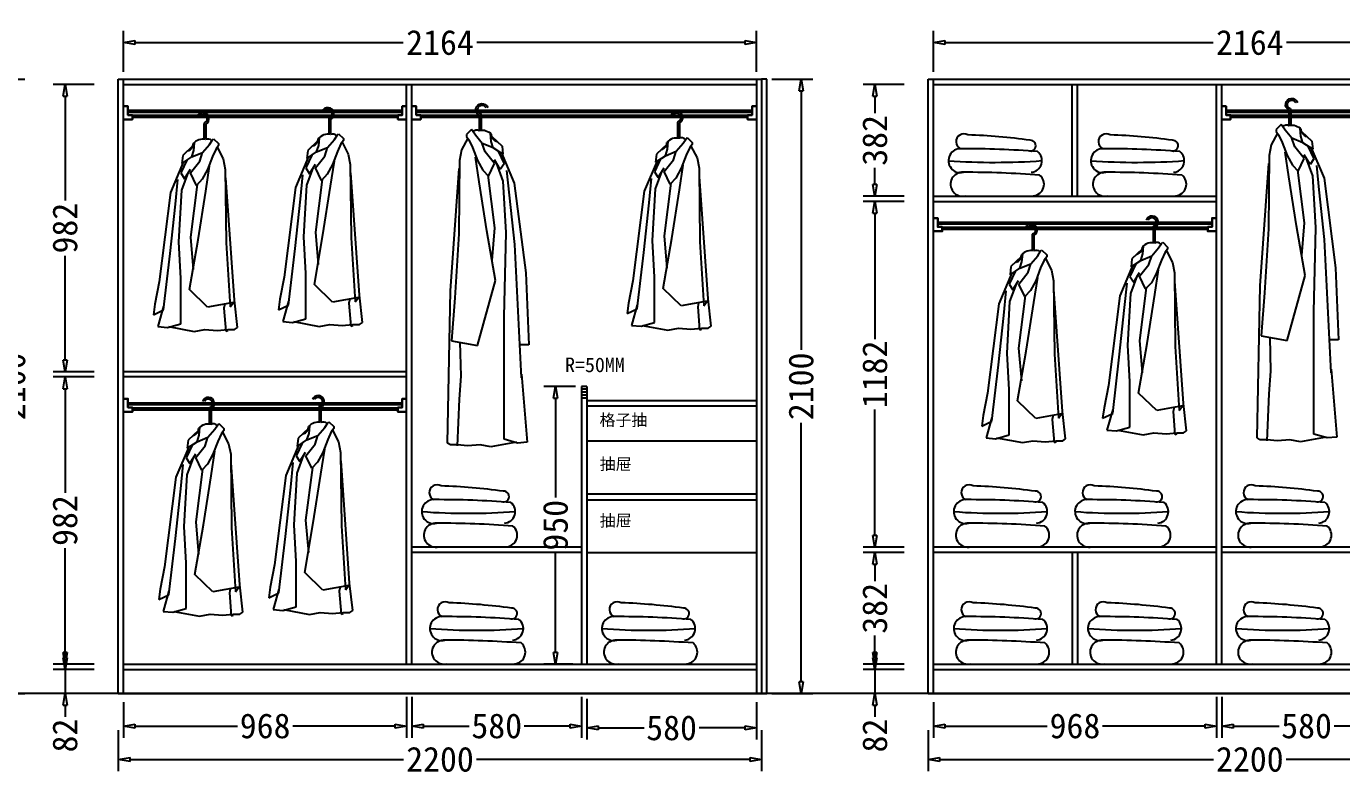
# Model space of a CAD drawing. Header units: millimetres. Extents: x 304407 to 361076, y -1262425 to -1203358.
# Drawn here: x 328156 to 332654, y -1229187 to -1226624 of the extents above; entities that cross this region are included whole.
import ezdxf

# ---------------------------------------------------------------- set-up
doc = ezdxf.new("R2010")
doc.units = ezdxf.units.MM
doc.header["$LTSCALE"] = 20
doc.layers.get('Defpoints').update_dxf_attribs({"color": 250})
for name, color, linetype in [('8', 8, 'Continuous'), ('LAYER10', 11, 'Continuous'), ('LAYER8', 11, 'Continuous'), ('图层3', 4, 'Continuous'), ('墙体', 40, 'Continuous')]:
    doc.layers.add(name, color=color, linetype=linetype)
doc.styles.get("Standard").update_dxf_attribs({"font": 'SimSun.ttf', "height": 85})
doc.styles.add('text', font='SimSun.ttf', dxfattribs={"height": 85})
doc.dimstyles.new('周文晶', dxfattribs={"dimtxt": 70, "dimasz": 40, "dimexe": 40, "dimexo": 30, "dimgap": 10, "dimtad": 0, "dimdec": 0, "dimtxsty": 'Standard', "dimblk": 'CLOSEDBLANK', "dimcen": 200, "dimclrd": 256, "dimclre": 256, "dimadec": 0, "dimazin": 0, "dimtfac": 1, "dimtdec": 0, "dimtmove": 0, "dimatfit": 3, "dimldrblk": 'CLOSEDBLANK', "dimfxl": 100, "dimfxlon": 1, "dimarcsym": 0})

# ---------------------------------------------------------------- blocks, each defined once
blk = doc.blocks.new('_ClosedBlank')
at = {"color": 0, "linetype": 'ByBlock', "lineweight": -2}
for p, q in [((-1, 0.17), (0, 0)), ((-1, 0.17), (-1, -0.17)), ((0, 0), (-1, -0.17))]:
    blk.add_line(p, q, dxfattribs=at)
blk = doc.blocks.new('*D1041')
at = {"lineweight": -2, "transparency": 16777216}
for p, q in [((328010.3, -1226805.6), (328150.3, -1226805.6)), ((328110.3, -1226845.6), (328110.3, -1227730.9)), ((328110.3, -1228865.6), (328110.3, -1227980.4)), ((328010.3, -1228905.6), (328150.3, -1228905.6))]:
    blk.add_line(p, q, dxfattribs=at)
at = {"layer": 'Defpoints', "color": 0, "transparency": 16777216}
for p in [(327975.4, -1226805.6), (328110.3, -1226805.6), (327975.4, -1228905.6)]:
    blk.add_point(p, dxfattribs=at)
at = {"lineweight": -2, "transparency": 16777216, "xscale": 40, "yscale": 40, "zscale": 40}
for p, rotation in [((328110.3, -1226805.6), 90), ((328110.3, -1228905.6), 270)]:
    blk.add_blockref('_ClosedBlank', p, dxfattribs=dict(at, rotation=rotation))
at = {"color": 0, "transparency": 16777216, "insert": (328110.3, -1227855.6), "char_height": 85, "attachment_point": 5, "rotation": 90}
blk.add_mtext('2100', dxfattribs=at)
blk = doc.blocks.new('*D1044')
at = {"lineweight": -2, "transparency": 16777216}
for p, q in [((329456.6, -1228917.2), (329456.6, -1229057.2)), ((328488.6, -1228935.6), (328488.6, -1229057.2)), ((328528.6, -1229017.2), (328878, -1229017.2)), ((329416.6, -1229017.2), (329067.1, -1229017.2))]:
    blk.add_line(p, q, dxfattribs=at)
at = {"layer": 'Defpoints', "color": 0, "transparency": 16777216}
for p in [(329456.6, -1228805.6), (328488.6, -1228905.6), (329456.6, -1229017.2)]:
    blk.add_point(p, dxfattribs=at)
at = {"lineweight": -2, "transparency": 16777216, "xscale": 40, "yscale": 40, "zscale": 40, "rotation": 180}
blk.add_blockref('_ClosedBlank', (328488.6, -1229017.2), dxfattribs=at)
at = {"lineweight": -2, "transparency": 16777216, "xscale": 40, "yscale": 40, "zscale": 40}
blk.add_blockref('_ClosedBlank', (329456.6, -1229017.2), dxfattribs=at)
at = {"color": 0, "transparency": 16777216, "insert": (328972.6, -1229017.2), "char_height": 85, "attachment_point": 5}
blk.add_mtext('968', dxfattribs=at)
blk = doc.blocks.new('*D1045')
at = {"lineweight": -2, "transparency": 16777216}
for p, q in [((329474.6, -1228917.2), (329474.6, -1229057.2)), ((330054.6, -1228917.2), (330054.6, -1229057.2)), ((329514.6, -1229017.2), (329670.5, -1229017.2)), ((330014.6, -1229017.2), (329858.6, -1229017.2))]:
    blk.add_line(p, q, dxfattribs=at)
at = {"layer": 'Defpoints', "color": 0, "transparency": 16777216}
for p in [(329474.6, -1226823.6), (330054.6, -1228805.6), (330054.6, -1229017.2)]:
    blk.add_point(p, dxfattribs=at)
at = {"lineweight": -2, "transparency": 16777216, "xscale": 40, "yscale": 40, "zscale": 40, "rotation": 180}
blk.add_blockref('_ClosedBlank', (329474.6, -1229017.2), dxfattribs=at)
at = {"lineweight": -2, "transparency": 16777216, "xscale": 40, "yscale": 40, "zscale": 40}
blk.add_blockref('_ClosedBlank', (330054.6, -1229017.2), dxfattribs=at)
at = {"color": 0, "transparency": 16777216, "insert": (329764.6, -1229017.2), "char_height": 85, "attachment_point": 5}
blk.add_mtext('580', dxfattribs=at)
blk = doc.blocks.new('*D1046')
at = {"lineweight": -2, "transparency": 16777216}
for p, q in [((328488.6, -1226780.2), (328488.6, -1226640.2)), ((330652.6, -1226780.2), (330652.6, -1226640.2)), ((328528.6, -1226680.2), (329444.9, -1226680.2)), ((330612.6, -1226680.2), (329696.3, -1226680.2))]:
    blk.add_line(p, q, dxfattribs=at)
at = {"layer": 'Defpoints', "color": 0, "transparency": 16777216}
for p in [(330652.6, -1226680.2), (328488.6, -1226823.6), (330652.6, -1226823.6)]:
    blk.add_point(p, dxfattribs=at)
at = {"lineweight": -2, "transparency": 16777216, "xscale": 40, "yscale": 40, "zscale": 40, "rotation": 180}
blk.add_blockref('_ClosedBlank', (328488.6, -1226680.2), dxfattribs=at)
at = {"lineweight": -2, "transparency": 16777216, "xscale": 40, "yscale": 40, "zscale": 40}
blk.add_blockref('_ClosedBlank', (330652.6, -1226680.2), dxfattribs=at)
at = {"color": 0, "transparency": 16777216, "insert": (329570.6, -1226680.2), "char_height": 85, "attachment_point": 5}
blk.add_mtext('2164', dxfattribs=at)
blk = doc.blocks.new('*D1047')
at = {"lineweight": -2, "transparency": 16777216}
for p, q in [((328470.6, -1229031.3), (328470.6, -1229171.3)), ((330670.6, -1229031.3), (330670.6, -1229171.3)), ((328510.6, -1229131.3), (329445.8, -1229131.3)), ((330630.6, -1229131.3), (329695.3, -1229131.3))]:
    blk.add_line(p, q, dxfattribs=at)
at = {"layer": 'Defpoints', "color": 0, "transparency": 16777216}
for p in [(328470.6, -1228905.6), (330670.6, -1228905.6), (330670.6, -1229131.3)]:
    blk.add_point(p, dxfattribs=at)
at = {"lineweight": -2, "transparency": 16777216, "xscale": 40, "yscale": 40, "zscale": 40, "rotation": 180}
blk.add_blockref('_ClosedBlank', (328470.6, -1229131.3), dxfattribs=at)
at = {"lineweight": -2, "transparency": 16777216, "xscale": 40, "yscale": 40, "zscale": 40}
blk.add_blockref('_ClosedBlank', (330670.6, -1229131.3), dxfattribs=at)
at = {"color": 0, "transparency": 16777216, "insert": (329570.6, -1229131.3), "char_height": 85, "attachment_point": 5}
blk.add_mtext('2200', dxfattribs=at)
blk = doc.blocks.new('*D1048')
at = {"lineweight": -2, "transparency": 16777216}
for p, q in [((328288.3, -1228783.6), (328288.3, -1228743.6)), ((328388.3, -1228823.6), (328248.3, -1228823.6)), ((328288.3, -1228823.6), (328288.3, -1228905.6)), ((328388.3, -1228905.6), (328248.3, -1228905.6)), ((328288.3, -1228945.6), (328288.3, -1228985.6))]:
    blk.add_line(p, q, dxfattribs=at)
at = {"layer": 'Defpoints', "color": 0, "transparency": 16777216}
for p in [(328288.3, -1228823.6), (328488.6, -1228823.6), (328470.6, -1228905.6)]:
    blk.add_point(p, dxfattribs=at)
at = {"lineweight": -2, "transparency": 16777216, "xscale": 40, "yscale": 40, "zscale": 40}
for p, rotation in [((328288.3, -1228823.6), 270), ((328288.3, -1228905.6), 90)]:
    blk.add_blockref('_ClosedBlank', p, dxfattribs=dict(at, rotation=rotation))
at = {"color": 0, "transparency": 16777216, "insert": (328288.3, -1229049.7), "char_height": 85, "attachment_point": 5, "rotation": 90}
blk.add_mtext('82', dxfattribs=at)
blk = doc.blocks.new('*D1049')
at = {"lineweight": -2, "transparency": 16777216}
for p, q in [((328388.3, -1227823.6), (328248.3, -1227823.6)), ((328288.3, -1227863.6), (328288.3, -1228220.3)), ((328288.3, -1228765.6), (328288.3, -1228408.9)), ((328388.3, -1228805.6), (328248.3, -1228805.6))]:
    blk.add_line(p, q, dxfattribs=at)
at = {"layer": 'Defpoints', "color": 0, "transparency": 16777216}
for p in [(328288.3, -1227823.6), (328488.6, -1227823.6), (328488.6, -1228805.6)]:
    blk.add_point(p, dxfattribs=at)
at = {"lineweight": -2, "transparency": 16777216, "xscale": 40, "yscale": 40, "zscale": 40}
for p, rotation in [((328288.3, -1227823.6), 90), ((328288.3, -1228805.6), 270)]:
    blk.add_blockref('_ClosedBlank', p, dxfattribs=dict(at, rotation=rotation))
at = {"color": 0, "transparency": 16777216, "insert": (328288.3, -1228314.6), "char_height": 85, "attachment_point": 5, "rotation": 90}
blk.add_mtext('982', dxfattribs=at)
blk = doc.blocks.new('*D1050')
at = {"lineweight": -2, "transparency": 16777216}
for p, q in [((328388.3, -1226823.6), (328248.3, -1226823.6)), ((328288.3, -1226863.6), (328288.3, -1227220.3)), ((328288.3, -1227765.6), (328288.3, -1227408.9)), ((328388.3, -1227805.6), (328248.3, -1227805.6))]:
    blk.add_line(p, q, dxfattribs=at)
at = {"layer": 'Defpoints', "color": 0, "transparency": 16777216}
for p in [(328288.3, -1226823.6), (328488.6, -1226823.6), (328488.6, -1227805.6)]:
    blk.add_point(p, dxfattribs=at)
at = {"lineweight": -2, "transparency": 16777216, "xscale": 40, "yscale": 40, "zscale": 40}
for p, rotation in [((328288.3, -1226823.6), 90), ((328288.3, -1227805.6), 270)]:
    blk.add_blockref('_ClosedBlank', p, dxfattribs=dict(at, rotation=rotation))
at = {"color": 0, "transparency": 16777216, "insert": (328288.3, -1227314.6), "char_height": 85, "attachment_point": 5, "rotation": 90}
blk.add_mtext('982', dxfattribs=at)
blk = doc.blocks.new('*D1051')
at = {"lineweight": -2, "transparency": 16777216}
for p, q in [((330705.5, -1226805.6), (330845.5, -1226805.6)), ((330805.5, -1226845.6), (330805.5, -1227730.9)), ((330805.5, -1228865.6), (330805.5, -1227980.4)), ((330705.5, -1228905.6), (330845.5, -1228905.6))]:
    blk.add_line(p, q, dxfattribs=at)
at = {"layer": 'Defpoints', "color": 0, "transparency": 16777216}
for p in [(330670.6, -1226805.6), (330805.5, -1226805.6), (330670.6, -1228905.6)]:
    blk.add_point(p, dxfattribs=at)
at = {"lineweight": -2, "transparency": 16777216, "xscale": 40, "yscale": 40, "zscale": 40}
for p, rotation in [((330805.5, -1226805.6), 90), ((330805.5, -1228905.6), 270)]:
    blk.add_blockref('_ClosedBlank', p, dxfattribs=dict(at, rotation=rotation))
at = {"color": 0, "transparency": 16777216, "insert": (330805.5, -1227855.6), "char_height": 85, "attachment_point": 5, "rotation": 90}
blk.add_mtext('2100', dxfattribs=at)
blk = doc.blocks.new('*D1052')
at = {"lineweight": -2, "transparency": 16777216}
for p, q in [((330033.6, -1227855.6), (329925.6, -1227855.6)), ((329965.6, -1227895.6), (329965.6, -1228235.6)), ((329965.6, -1228765.6), (329965.6, -1228425.6)), ((330024.6, -1228805.6), (329925.6, -1228805.6))]:
    blk.add_line(p, q, dxfattribs=at)
at = {"layer": 'Defpoints', "color": 0, "transparency": 16777216}
for p in [(330063.6, -1227855.6), (329965.6, -1228805.6), (330054.6, -1228805.6)]:
    blk.add_point(p, dxfattribs=at)
at = {"lineweight": -2, "transparency": 16777216, "xscale": 40, "yscale": 40, "zscale": 40}
for p, rotation in [((329965.6, -1227855.6), 90), ((329965.6, -1228805.6), 270)]:
    blk.add_blockref('_ClosedBlank', p, dxfattribs=dict(at, rotation=rotation))
at = {"color": 0, "transparency": 16777216, "insert": (329965.6, -1228330.6), "char_height": 85, "attachment_point": 5, "rotation": 90}
blk.add_mtext('950', dxfattribs=at)
blk = doc.blocks.new('*D1053')
at = {"lineweight": -2, "transparency": 16777216}
for p, q in [((330072.6, -1228923.8), (330072.6, -1229063.8)), ((330652.6, -1228935.6), (330652.6, -1229063.8)), ((330112.6, -1229023.8), (330268.5, -1229023.8)), ((330612.6, -1229023.8), (330456.6, -1229023.8))]:
    blk.add_line(p, q, dxfattribs=at)
at = {"layer": 'Defpoints', "color": 0, "transparency": 16777216}
for p in [(330072.6, -1228805.6), (330652.6, -1228905.6), (330652.6, -1229023.8)]:
    blk.add_point(p, dxfattribs=at)
at = {"lineweight": -2, "transparency": 16777216, "xscale": 40, "yscale": 40, "zscale": 40, "rotation": 180}
blk.add_blockref('_ClosedBlank', (330072.6, -1229023.8), dxfattribs=at)
at = {"lineweight": -2, "transparency": 16777216, "xscale": 40, "yscale": 40, "zscale": 40}
blk.add_blockref('_ClosedBlank', (330652.6, -1229023.8), dxfattribs=at)
at = {"color": 0, "transparency": 16777216, "insert": (330362.6, -1229023.8), "char_height": 85, "attachment_point": 5}
blk.add_mtext('580', dxfattribs=at)
blk = doc.blocks.new('*D1054')
at = {"lineweight": -2, "transparency": 16777216}
for p, q in [((332226, -1228917.2), (332226, -1229057.2)), ((331258, -1228935.6), (331258, -1229057.2)), ((331298, -1229017.2), (331647.5, -1229017.2)), ((332186, -1229017.2), (331836.5, -1229017.2))]:
    blk.add_line(p, q, dxfattribs=at)
at = {"layer": 'Defpoints', "color": 0, "transparency": 16777216}
for p in [(332226, -1228805.6), (331258, -1228905.6), (332226, -1229017.2)]:
    blk.add_point(p, dxfattribs=at)
at = {"lineweight": -2, "transparency": 16777216, "xscale": 40, "yscale": 40, "zscale": 40, "rotation": 180}
blk.add_blockref('_ClosedBlank', (331258, -1229017.2), dxfattribs=at)
at = {"lineweight": -2, "transparency": 16777216, "xscale": 40, "yscale": 40, "zscale": 40}
blk.add_blockref('_ClosedBlank', (332226, -1229017.2), dxfattribs=at)
at = {"color": 0, "transparency": 16777216, "insert": (331742, -1229017.2), "char_height": 85, "attachment_point": 5}
blk.add_mtext('968', dxfattribs=at)
blk = doc.blocks.new('*D1055')
at = {"lineweight": -2, "transparency": 16777216}
for p, q in [((332244, -1228917.2), (332244, -1229057.2)), ((332824, -1228917.2), (332824, -1229057.2)), ((332284, -1229017.2), (332440, -1229017.2)), ((332784, -1229017.2), (332628.1, -1229017.2))]:
    blk.add_line(p, q, dxfattribs=at)
at = {"layer": 'Defpoints', "color": 0, "transparency": 16777216}
for p in [(332244, -1226823.6), (332824, -1228805.6), (332824, -1229017.2)]:
    blk.add_point(p, dxfattribs=at)
at = {"lineweight": -2, "transparency": 16777216, "xscale": 40, "yscale": 40, "zscale": 40, "rotation": 180}
blk.add_blockref('_ClosedBlank', (332244, -1229017.2), dxfattribs=at)
at = {"lineweight": -2, "transparency": 16777216, "xscale": 40, "yscale": 40, "zscale": 40}
blk.add_blockref('_ClosedBlank', (332824, -1229017.2), dxfattribs=at)
at = {"color": 0, "transparency": 16777216, "insert": (332534, -1229017.2), "char_height": 85, "attachment_point": 5}
blk.add_mtext('580', dxfattribs=at)
blk = doc.blocks.new('*D1056')
at = {"lineweight": -2, "transparency": 16777216}
for p, q in [((331258, -1226780.2), (331258, -1226640.2)), ((333422, -1226780.2), (333422, -1226640.2)), ((331298, -1226680.2), (332214.3, -1226680.2)), ((333382, -1226680.2), (332465.7, -1226680.2))]:
    blk.add_line(p, q, dxfattribs=at)
at = {"layer": 'Defpoints', "color": 0, "transparency": 16777216}
for p in [(333422, -1226680.2), (331258, -1226823.6), (333422, -1226823.6)]:
    blk.add_point(p, dxfattribs=at)
at = {"lineweight": -2, "transparency": 16777216, "xscale": 40, "yscale": 40, "zscale": 40, "rotation": 180}
blk.add_blockref('_ClosedBlank', (331258, -1226680.2), dxfattribs=at)
at = {"lineweight": -2, "transparency": 16777216, "xscale": 40, "yscale": 40, "zscale": 40}
blk.add_blockref('_ClosedBlank', (333422, -1226680.2), dxfattribs=at)
at = {"color": 0, "transparency": 16777216, "insert": (332340, -1226680.2), "char_height": 85, "attachment_point": 5}
blk.add_mtext('2164', dxfattribs=at)
blk = doc.blocks.new('*D1057')
at = {"lineweight": -2, "transparency": 16777216}
for p, q in [((331240, -1229031.3), (331240, -1229171.3)), ((333440, -1229031.3), (333440, -1229171.3)), ((331280, -1229131.3), (332215.3, -1229131.3)), ((333400, -1229131.3), (332464.8, -1229131.3))]:
    blk.add_line(p, q, dxfattribs=at)
at = {"layer": 'Defpoints', "color": 0, "transparency": 16777216}
for p in [(331240, -1228905.6), (333440, -1228905.6), (333440, -1229131.3)]:
    blk.add_point(p, dxfattribs=at)
at = {"lineweight": -2, "transparency": 16777216, "xscale": 40, "yscale": 40, "zscale": 40, "rotation": 180}
blk.add_blockref('_ClosedBlank', (331240, -1229131.3), dxfattribs=at)
at = {"lineweight": -2, "transparency": 16777216, "xscale": 40, "yscale": 40, "zscale": 40}
blk.add_blockref('_ClosedBlank', (333440, -1229131.3), dxfattribs=at)
at = {"color": 0, "transparency": 16777216, "insert": (332340, -1229131.3), "char_height": 85, "attachment_point": 5}
blk.add_mtext('2200', dxfattribs=at)
blk = doc.blocks.new('*D1058')
at = {"lineweight": -2, "transparency": 16777216}
for p, q in [((331057.8, -1228783.6), (331057.8, -1228743.6)), ((331157.8, -1228823.6), (331017.8, -1228823.6)), ((331057.8, -1228823.6), (331057.8, -1228905.6)), ((331157.8, -1228905.6), (331017.8, -1228905.6)), ((331057.8, -1228945.6), (331057.8, -1228985.6))]:
    blk.add_line(p, q, dxfattribs=at)
at = {"layer": 'Defpoints', "color": 0, "transparency": 16777216}
for p in [(331057.8, -1228823.6), (331258, -1228823.6), (331240, -1228905.6)]:
    blk.add_point(p, dxfattribs=at)
at = {"lineweight": -2, "transparency": 16777216, "xscale": 40, "yscale": 40, "zscale": 40}
for p, rotation in [((331057.8, -1228823.6), 270), ((331057.8, -1228905.6), 90)]:
    blk.add_blockref('_ClosedBlank', p, dxfattribs=dict(at, rotation=rotation))
at = {"color": 0, "transparency": 16777216, "insert": (331057.8, -1229049.7), "char_height": 85, "attachment_point": 5, "rotation": 90}
blk.add_mtext('82', dxfattribs=at)
blk = doc.blocks.new('*D1059')
at = {"lineweight": -2, "transparency": 16777216}
for p, q in [((331157.8, -1228423.6), (331017.8, -1228423.6)), ((331057.8, -1228463.6), (331057.8, -1228521.3)), ((331057.8, -1228765.6), (331057.8, -1228708)), ((331157.8, -1228805.6), (331017.8, -1228805.6))]:
    blk.add_line(p, q, dxfattribs=at)
at = {"layer": 'Defpoints', "color": 0, "transparency": 16777216}
for p in [(331057.8, -1228423.6), (331258, -1228423.6), (331258, -1228805.6)]:
    blk.add_point(p, dxfattribs=at)
at = {"lineweight": -2, "transparency": 16777216, "xscale": 40, "yscale": 40, "zscale": 40}
for p, rotation in [((331057.8, -1228423.6), 90), ((331057.8, -1228805.6), 270)]:
    blk.add_blockref('_ClosedBlank', p, dxfattribs=dict(at, rotation=rotation))
at = {"color": 0, "transparency": 16777216, "insert": (331057.8, -1228614.6), "char_height": 85, "attachment_point": 5, "rotation": 90}
blk.add_mtext('382', dxfattribs=at)
blk = doc.blocks.new('*D1060')
at = {"lineweight": -2, "transparency": 16777216}
for p, q in [((331157.8, -1226823.6), (331017.8, -1226823.6)), ((331057.8, -1226863.6), (331057.8, -1226921.3)), ((331057.8, -1227165.6), (331057.8, -1227108)), ((331157.8, -1227205.6), (331017.8, -1227205.6))]:
    blk.add_line(p, q, dxfattribs=at)
at = {"layer": 'Defpoints', "color": 0, "transparency": 16777216}
for p in [(331057.8, -1226823.6), (331258, -1226823.6), (331258, -1227205.6)]:
    blk.add_point(p, dxfattribs=at)
at = {"lineweight": -2, "transparency": 16777216, "xscale": 40, "yscale": 40, "zscale": 40}
for p, rotation in [((331057.8, -1226823.6), 90), ((331057.8, -1227205.6), 270)]:
    blk.add_blockref('_ClosedBlank', p, dxfattribs=dict(at, rotation=rotation))
at = {"color": 0, "transparency": 16777216, "insert": (331057.8, -1227014.6), "char_height": 85, "attachment_point": 5, "rotation": 90}
blk.add_mtext('382', dxfattribs=at)
blk = doc.blocks.new('*D1064')
at = {"lineweight": -2, "transparency": 16777216}
for p, q in [((331157.8, -1227223.6), (331017.8, -1227223.6)), ((331057.8, -1227263.6), (331057.8, -1227694.4)), ((331057.8, -1228365.6), (331057.8, -1227934.9)), ((331157.8, -1228405.6), (331017.8, -1228405.6))]:
    blk.add_line(p, q, dxfattribs=at)
at = {"layer": 'Defpoints', "color": 0, "transparency": 16777216}
for p in [(331057.8, -1227223.6), (331258, -1227223.6), (331258, -1228405.6)]:
    blk.add_point(p, dxfattribs=at)
at = {"lineweight": -2, "transparency": 16777216, "xscale": 40, "yscale": 40, "zscale": 40}
for p, rotation in [((331057.8, -1227223.6), 90), ((331057.8, -1228405.6), 270)]:
    blk.add_blockref('_ClosedBlank', p, dxfattribs=dict(at, rotation=rotation))
at = {"color": 0, "transparency": 16777216, "insert": (331057.8, -1227814.6), "char_height": 85, "attachment_point": 5, "rotation": 90}
blk.add_mtext('1182', dxfattribs=at)
blk = doc.blocks.new('A$C1C5764E0')
at = {"layer": '8'}
for p, q in [((172.3, 708.4), (172.3, 657.4)), ((178.3, 708.4), (178.3, 657.4)), ((135.3, 635.3), (99.9, 601.9)), ((137.4, 618.5), (140.1, 644.9)), ((167.9, 611.6), (191.5, 639.3)), ((191.5, 639.3), (201.2, 654.6)), ((201.2, 654.6), (205.3, 658.7)), ((205.3, 658.7), (222, 642.1)), ((222, 635.2), (213.6, 624.1)), ((222, 642.1), (222, 635.2)), ((113.7, 585.2), (93.2, 541.7)), ((99.9, 601.9), (97.1, 574.2)), ((97.1, 574.2), (130.4, 596.4)), ((130.4, 596.4), (137.4, 618.5)), ((130.4, 596.4), (167.9, 611.6)), ((158.2, 582.5), (167.9, 611.6)), ((201.2, 597.8), (184.5, 553.4)), ((213.6, 624.1), (201.2, 597.8)), ((217.8, 629.6), (238.6, 589.4)), ((238.6, 589.4), (245.5, 553.4)), ((103, 580.9), (58.4, 475.1)), ((93.2, 541.7), (106.3, 522.1)), ((96.5, 482.8), (119.4, 544.9)), ((106.3, 522.1), (125.9, 554.7)), ((126.3, 542.3), (158.2, 582.5)), ((147.1, 499.3), (126.3, 542.3)), ((184.5, 553.4), (166.5, 520.1)), ((178.3, 479.5), (191.3, 564.6)), ((245.5, 553.4), (248.3, 302.5)), ((75, 435), (83.4, 518.8)), ((148.8, 502.4), (125.9, 322.6)), ((166.5, 520.1), (147.1, 499.3)), ((276.4, 106.8), (247, 525.3)), ((58.4, 475.1), (19.5, 168.8)), ((86.6, 306.3), (96.5, 482.8)), ((152.1, 312.8), (178.3, 479.5)), ((57, 265.8), (75, 435)), ((125.9, 322.6), (135.7, 211.4)), ((93.2, 180.9), (86.6, 306.3)), ((122.6, 142.8), (152.1, 312.8)), ((248.3, 302.5), (262.2, 83.5)), ((34.3, 73.1), (57, 265.8)), ((93.2, 26.2), (93.2, 180.9)), ((19.5, 168.8), (4.8, 92.7)), ((184.8, 82.8), (122.6, 142.8)), ((4.8, 92.7), (0, 56.7)), ((273.1, 99.1), (184.8, 82.8)), ((244.2, 93.8), (240.9, 79.6)), ((262.2, 83.5), (273.1, 99.1)), ((286.7, 13.1), (276.4, 106.8)), ((0, 56.7), (34.3, 73.1)), ((34.3, 86.2), (14.7, 16.3)), ((240.9, 79.6), (247.4, 1.1)), ((14.7, 16.3), (47.4, 13.1)), ((47.4, 13.1), (93.2, 26.2)), ((50.7, 16.3), (139, 0)), ((139, 0), (175, 6.5)), ((175, 6.5), (217.5, 3.3)), ((217.5, 3.3), (253.5, 6.5)), ((247.4, 1.1), (254, 3.3)), ((253.5, 6.5), (276.9, 6.5)), ((276.9, 6.5), (286.7, 13.1))]:
    blk.add_line(p, q, dxfattribs=at)
for centre, radius, start, end in [((168.9, 727.1), 20.9, 296.6338, 159.5285), ((168.9, 727.1), 14.9, 296.6338, 150.6175), ((175.9, 709.9), 3.91, 94.6712, 201.9626), ((110.9, 641.2), 25.1, 286.2636, 2.0248), ((168.9, 613.1), 43.9, 77.6993, 138.5966), ((186.2, 639.8), 18, 42.48, 116.3392)]:
    blk.add_arc(centre, radius, start, end, dxfattribs=at)
blk = doc.blocks.new('A$C4F477F88')
at = {"layer": 'LAYER10'}
blk.add_blockref('A$C1C5764E0', (0, 0), dxfattribs=at)
blk = doc.blocks.new('A$C5E603B19')
at = {"layer": 'LAYER8'}
blk.add_blockref('A$C4F477F88', (0, 0), dxfattribs=at)
blk = doc.blocks.new('A$C1B0A679D')
at = {"layer": '图层3'}
blk.add_blockref('A$C5E603B19', (0, 0), dxfattribs=at)
blk = doc.blocks.new('A$C52EB379C')
at = {"layer": '8'}
for p, q in [((163.3, 1134.6), (163.3, 1083.5)), ((169.3, 1134.6), (169.3, 1083.5)), ((182.5, 1065.5), (192.3, 1080.7)), ((192.3, 1080.7), (196.4, 1084.9)), ((196.4, 1084.9), (213.1, 1068.3)), ((126.4, 1061.5), (91, 1028.1)), ((121.5, 1022.5), (128.4, 1044.7)), ((121.5, 1022.5), (159, 1037.8)), ((128.4, 1044.7), (131.2, 1071)), ((149.3, 1008.7), (159, 1037.8)), ((159, 1037.8), (182.5, 1065.5)), ((204.7, 1050.2), (192.3, 1023.9)), ((213.1, 1061.3), (204.7, 1050.2)), ((208.9, 1055.8), (229.7, 1015.6)), ((213.1, 1068.3), (213.1, 1061.3)), ((94.1, 1007.1), (49.5, 901.3)), ((104.8, 1011.4), (84.3, 967.8)), ((91, 1028.1), (88.2, 1000.3)), ((88.2, 1000.3), (121.5, 1022.5)), ((117.4, 968.5), (149.3, 1008.7)), ((169.3, 905.7), (182.4, 990.7)), ((192.3, 1023.9), (175.6, 979.5)), ((229.7, 1015.6), (236.6, 979.5)), ((66.1, 861.1), (74.5, 944.9)), ((84.3, 967.8), (97.4, 948.2)), ((87.6, 909), (110.5, 971.1)), ((97.4, 948.2), (117, 980.9)), ((138.2, 925.5), (117.4, 968.5)), ((157.6, 946.3), (138.2, 925.5)), ((175.6, 979.5), (157.6, 946.3)), ((236.6, 979.5), (239.4, 728.7)), ((267.5, 533), (238.1, 951.5)), ((49.5, 901.3), (10.6, 595)), ((77.7, 732.4), (87.6, 909)), ((139.9, 928.6), (117, 748.8)), ((143.2, 738.9), (169.3, 905.7)), ((48.1, 692), (66.1, 861.1)), ((84.3, 444.7), (77.7, 732.4)), ((113.7, 568.9), (143.2, 738.9)), ((117, 748.8), (126.8, 637.6)), ((239.4, 728.7), (253.3, 509.7)), ((25.4, 235.4), (48.1, 692)), ((10.6, 595), (0, 349)), ((175.9, 346.6), (113.7, 568.9)), ((253.3, 509.7), (264.2, 362.9)), ((277.8, 13.1), (267.5, 533)), ((84.3, 26.2), (84.3, 444.7)), ((264.2, 362.9), (175.9, 346.6)), ((0, 349), (31, 349)), ((235.3, 357.6), (232, 242)), ((25.4, 248.5), (5.8, 16.3)), ((232, 242), (238.5, 163.5)), ((238.5, 163.5), (245.1, 3.3)), ((5.8, 16.3), (38.5, 13.1)), ((38.5, 13.1), (84.3, 26.2)), ((41.7, 16.3), (130.1, 0)), ((130.1, 0), (166.1, 6.5)), ((166.1, 6.5), (208.6, 3.3)), ((208.6, 3.3), (244.6, 6.5)), ((244.6, 6.5), (268, 6.5)), ((268, 6.5), (277.8, 13.1))]:
    blk.add_line(p, q, dxfattribs=at)
for centre, radius, start, end in [((160, 1153.2), 20.9, 296.6338, 159.5285), ((160, 1153.2), 14.9, 296.6338, 150.6175), ((167, 1136), 3.91, 94.6712, 201.9626), ((160, 1039.2), 43.9, 77.6993, 138.5966), ((177.3, 1066), 18, 42.48, 116.3392), ((102, 1067.4), 25.1, 286.2636, 2.0248)]:
    blk.add_arc(centre, radius, start, end, dxfattribs=at)
blk = doc.blocks.new('A$C05785CA5')
at = {"layer": 'LAYER10'}
blk.add_blockref('A$C52EB379C', (0, 0), dxfattribs=at)
blk = doc.blocks.new('A$C100967EE')
at = {"layer": 'LAYER10'}
blk.add_blockref('A$C05785CA5', (0, 0), dxfattribs=at)
blk = doc.blocks.new('A$C65D30603')
at = {"layer": 'LAYER8'}
blk.add_blockref('A$C100967EE', (0, 0), dxfattribs=at)
blk = doc.blocks.new('A$C50CE712E')
at = {"layer": '图层3'}
blk.add_blockref('A$C65D30603', (0, 0), dxfattribs=at)
blk = doc.blocks.new('A$C11F00F61')
at = {"color": 8}
blk.add_line((48.2, 0), (290.3, 1.2), dxfattribs=at)
at = {"layer": '墙体', "color": 8}
for centre, radius, start, end in [((52.6, 186.6), 26.7, 59.8021, 244.0801), ((9.8, -1698.7), 1909.1, 81.8981, 88.3112), ((280.3, 173), 18.4, 260.1551, 94.4157), ((41, 121.6), 41, 86.0834, 284.0988), ((53.8, -3125.6), 3288.1, 85.6244, 90.1755), ((279.7, 121.7), 40, 274.9406, 51.3165), ((159.2, 2329.1), 2213.2, 265.8756, 274.159), ((48.2, 41), 41, 86.0834, 284.0988), ((61, -3206.2), 3288.1, 85.6244, 90.1755), ((286.9, 41.1), 40, 274.9406, 51.3165)]:
    blk.add_arc(centre, radius, start, end, dxfattribs=at)

msp = doc.modelspace()

# ---------------------------------------------------------------- linework, layer by layer
for p, q in [((328470.6, -1228905.6), (328470.6, -1226805.6)), ((328470.6, -1226805.6), (330670.6, -1226805.6)), ((328488.6, -1228905.6), (328488.6, -1226805.6)), ((330652.6, -1226805.6), (330652.6, -1228905.6)), ((330670.6, -1226805.6), (330670.6, -1228905.6)), ((330688.6, -1226805.6), (330670.6, -1226805.6)), ((330688.6, -1228905.6), (330688.6, -1226805.6)), ((331240, -1228905.6), (331240, -1226805.6)), ((331240, -1226805.6), (333440, -1226805.6)), ((331258, -1228905.6), (331258, -1226805.6)), ((328488.6, -1226823.6), (330652.6, -1226823.6)), ((329456.6, -1228805.6), (329456.6, -1226823.6)), ((329474.6, -1228805.6), (329474.6, -1226823.6)), ((331258, -1226823.6), (333422, -1226823.6)), ((331733, -1227205.6), (331733, -1226823.6)), ((331751, -1227205.6), (331751, -1226823.6)), ((332226, -1228805.6), (332226, -1226823.6)), ((332244, -1228805.6), (332244, -1226823.6)), ((331258, -1227205.6), (332226, -1227205.6)), ((331258, -1227223.6), (332226, -1227223.6)), ((329456.6, -1227805.6), (328488.6, -1227805.6)), ((329456.6, -1227823.6), (328488.6, -1227823.6)), ((330054.6, -1227855.6), (330054.6, -1228805.6)), ((330072.6, -1227855.6), (330054.6, -1227855.6)), ((330072.6, -1227865.6), (330054.6, -1227865.6)), ((330072.6, -1227875.6), (330054.6, -1227875.6)), ((330072.6, -1227885.6), (330054.6, -1227885.6)), ((330072.6, -1227855.6), (330072.6, -1228805.6)), ((330072.6, -1227895.6), (330054.6, -1227895.6)), ((330652.6, -1227905.6), (330072.6, -1227905.6)), ((330652.6, -1227923.6), (330072.6, -1227923.6)), ((330652.6, -1228043.6), (330072.6, -1228043.6)), ((330072.6, -1228223.6), (330652.6, -1228223.6)), ((330072.6, -1228243.6), (330652.6, -1228243.6)), ((330054.6, -1228405.6), (329474.6, -1228405.6)), ((330054.6, -1228423.6), (329474.6, -1228423.6)), ((330072.6, -1228423.6), (330652.6, -1228423.6)), ((332226, -1228405.6), (331258, -1228405.6)), ((332226, -1228423.6), (331258, -1228423.6)), ((331733, -1228423.6), (331733, -1228805.6)), ((331751, -1228423.6), (331751, -1228805.6)), ((332824, -1228405.6), (332244, -1228405.6)), ((332824, -1228423.6), (332244, -1228423.6)), ((328488.6, -1228805.6), (330652.6, -1228805.6)), ((328488.6, -1228823.6), (330652.6, -1228823.6)), ((331258, -1228805.6), (333422, -1228805.6)), ((331258, -1228823.6), (333422, -1228823.6)), ((328470.6, -1228905.6), (330670.6, -1228905.6)), ((330670.6, -1228905.6), (330688.6, -1228905.6)), ((331240, -1228905.6), (333440, -1228905.6))]:
    msp.add_line(p, q)
at = {"color": 8}
msp.add_line((361075.9, -1228905.6), (304407.4, -1228905.6), dxfattribs=at)
msp.add_line((361075.9, -1228905.6), (304407.4, -1228905.6), dxfattribs=at)
at = {"lineweight": 30}
for points in [[(328488.6, -1226897.9), (328503.6, -1226897.9), (328503.6, -1226927.9), (328518.6, -1226927.9), (328518.6, -1226942.9), (328488.6, -1226942.9)], [(329456.6, -1226897.9), (329441.6, -1226897.9), (329441.6, -1226927.9), (329426.6, -1226927.9), (329426.6, -1226942.9), (329456.6, -1226942.9)], [(329474.6, -1226897.9), (329489.6, -1226897.9), (329489.6, -1226927.9), (329504.6, -1226927.9), (329504.6, -1226942.9), (329474.6, -1226942.9)], [(330652.6, -1226897.9), (330637.6, -1226897.9), (330637.6, -1226927.9), (330622.6, -1226927.9), (330622.6, -1226942.9), (330652.6, -1226942.9)], [(332244, -1226897.9), (332259, -1226897.9), (332259, -1226927.9), (332274, -1226927.9), (332274, -1226942.9), (332244, -1226942.9)], [(329441.6, -1226912.9), (328503.6, -1226912.9)], [(329441.6, -1226917.5), (328503.6, -1226917.5)], [(329426.6, -1226930), (328518.6, -1226930)], [(329426.6, -1226935.4), (328518.6, -1226935.4)], [(330637.6, -1226912.9), (329489.6, -1226912.9)], [(330637.6, -1226917.5), (329489.6, -1226917.5)], [(330622.6, -1226930), (329504.6, -1226930)], [(330622.6, -1226935.4), (329504.6, -1226935.4)], [(333407, -1226912.9), (332259, -1226912.9)], [(333407, -1226917.5), (332259, -1226917.5)], [(333392, -1226930), (332274, -1226930)], [(333392, -1226935.4), (332274, -1226935.4)], [(331258, -1227280.5), (331273, -1227280.5), (331273, -1227310.5), (331288, -1227310.5), (331288, -1227325.5), (331258, -1227325.5)], [(332211, -1227295.5), (331273, -1227295.5)], [(332211, -1227300.1), (331273, -1227300.1)], [(332226, -1227280.5), (332211, -1227280.5), (332211, -1227310.5), (332196, -1227310.5), (332196, -1227325.5), (332226, -1227325.5)], [(332196, -1227312.5), (331288, -1227312.5)], [(332196, -1227318), (331288, -1227318)], [(328488.6, -1227897.9), (328503.6, -1227897.9), (328503.6, -1227927.9), (328518.6, -1227927.9), (328518.6, -1227942.9), (328488.6, -1227942.9)], [(329441.6, -1227912.9), (328503.6, -1227912.9)], [(329441.6, -1227917.5), (328503.6, -1227917.5)], [(329426.6, -1227930), (328518.6, -1227930)], [(329426.6, -1227935.4), (328518.6, -1227935.4)], [(329456.6, -1227897.9), (329441.6, -1227897.9), (329441.6, -1227927.9), (329426.6, -1227927.9), (329426.6, -1227942.9), (329456.6, -1227942.9)]]:
    msp.add_lwpolyline(points, dxfattribs=at)

# ---------------------------------------------------------------- block references
for name, p in [('A$C1B0A679D', (329018.4, -1227650.6)), ('A$C1B0A679D', (328591, -1227667.6)), ('A$C1B0A679D', (330210.9, -1227663.4)), ('A$C11F00F61', (331309.4, -1227205.6)), ('A$C11F00F61', (331796.2, -1227205.6)), ('A$C1B0A679D', (331423.3, -1228048.2)), ('A$C1B0A679D', (331836.7, -1228021.4)), ('A$C1B0A679D', (328609.3, -1228641.5)), ('A$C1B0A679D', (328985.3, -1228635.3)), ('A$C11F00F61', (329508.1, -1228405.6)), ('A$C11F00F61', (331327.4, -1228405.6)), ('A$C11F00F61', (331742, -1228405.6)), ('A$C11F00F61', (332292.4, -1228405.6)), ('A$C11F00F61', (329535.9, -1228805.6)), ('A$C11F00F61', (330124, -1228805.6)), ('A$C11F00F61', (331327.4, -1228805.6)), ('A$C11F00F61', (331786.4, -1228805.6)), ('A$C11F00F61', (332292.4, -1228805.6))]:
    msp.add_blockref(name, p)
at = {"xscale": -1}
for p in [(329874.2, -1228062.5), (332643.2, -1228045.3)]:
    msp.add_blockref('A$C50CE712E', p, dxfattribs=at)

# ---------------------------------------------------------------- texts
at = {"attachment_point": 1, "style": 'text'}
for s, insert, char_height, width in [('R=50MM', (329998.4, -1227757.1), 50, 419.038), ('格子抽', (330116.2, -1227950.8), 40, 305.609), ('抽屉', (330116.9, -1228101.3), 40, 305.609), ('抽屉', (330116.9, -1228294.6), 40, 305.609)]:
    msp.add_mtext(s, dxfattribs=dict(at, insert=insert, char_height=char_height, width=width))

# ---------------------------------------------------------------- dimensions: what is measured, and where the dimension line sits
for base, p1, p2, picture, middle in [((330652.6, -1226680.2), (328488.6, -1226823.6), (330652.6, -1226823.6), '*D1046', (329570.6, -1226680.2)), ((333422, -1226680.2), (331258, -1226823.6), (333422, -1226823.6), '*D1056', (332340, -1226680.2)), ((330054.6, -1229017.2), (329474.6, -1226823.6), (330054.6, -1228805.6), '*D1045', (329764.6, -1229017.2)), ((332824, -1229017.2), (332244, -1226823.6), (332824, -1228805.6), '*D1055', (332534, -1229017.2)), ((329456.6, -1229017.2), (328488.6, -1228905.6), (329456.6, -1228805.6), '*D1044', (328972.6, -1229017.2)), ((330652.6, -1229023.8), (330072.6, -1228805.6), (330652.6, -1228905.6), '*D1053', (330362.6, -1229023.8)), ((332226, -1229017.2), (331258, -1228905.6), (332226, -1228805.6), '*D1054', (331742, -1229017.2)), ((330670.6, -1229131.3), (328470.6, -1228905.6), (330670.6, -1228905.6), '*D1047', (329570.6, -1229131.3)), ((333440, -1229131.3), (331240, -1228905.6), (333440, -1228905.6), '*D1057', (332340, -1229131.3))]:
    dim = msp.add_linear_dim(base=base, p1=p1, p2=p2, dimstyle='周文晶')
    dim.commit()
    dim.dimension.update_dxf_attribs({"geometry": picture, "text_midpoint": middle})
for base, p1, p2, angle, picture, middle in [((328110.3, -1226805.6), (327975.4, -1228905.6), (327975.4, -1226805.6), 90, '*D1041', (328110.3, -1227855.6)), ((330805.5, -1226805.6), (330670.6, -1228905.6), (330670.6, -1226805.6), 90, '*D1051', (330805.5, -1227855.6)), ((328288.3, -1226823.6), (328488.6, -1227805.6), (328488.6, -1226823.6), 270, '*D1050', (328288.3, -1227314.6)), ((331057.8, -1226823.6), (331258, -1227205.6), (331258, -1226823.6), 270, '*D1060', (331057.8, -1227014.6)), ((331057.8, -1227223.6), (331258, -1228405.6), (331258, -1227223.6), 90, '*D1064', (331057.8, -1227814.6)), ((328288.3, -1227823.6), (328488.6, -1228805.6), (328488.6, -1227823.6), 270, '*D1049', (328288.3, -1228314.6)), ((329965.6, -1228805.6), (330063.6, -1227855.6), (330054.6, -1228805.6), 90, '*D1052', (329965.6, -1228330.6)), ((331057.8, -1228423.6), (331258, -1228805.6), (331258, -1228423.6), 270, '*D1059', (331057.8, -1228614.6))]:
    dim = msp.add_linear_dim(base=base, p1=p1, p2=p2, angle=angle, dimstyle='周文晶')
    dim.commit()
    dim.dimension.update_dxf_attribs({"geometry": picture, "text_midpoint": middle})
for base, p1, p2, picture, middle in [((328288.3, -1228823.6), (328470.6, -1228905.6), (328488.6, -1228823.6), '*D1048', (328288.3, -1229049.7)), ((331057.8, -1228823.6), (331240, -1228905.6), (331258, -1228823.6), '*D1058', (331057.8, -1229049.7))]:
    dim = msp.add_linear_dim(base=base, p1=p1, p2=p2, angle=270, dimstyle='周文晶')
    dim.commit()
    dim.dimension.update_dxf_attribs({"geometry": picture, "text_midpoint": middle, "dimtype": 128})

doc.saveas('drawing.dxf')
